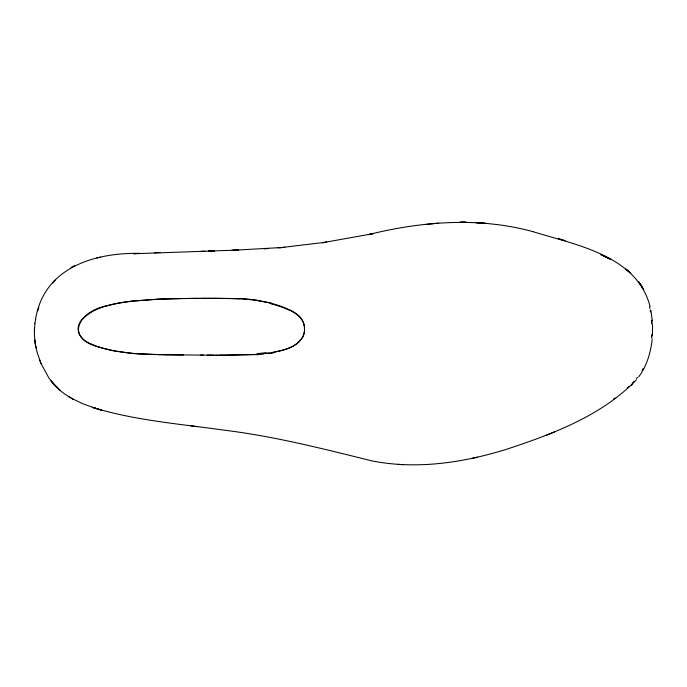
<?xml version="1.0" encoding="UTF-8"?>
<svg xmlns="http://www.w3.org/2000/svg" width="687" height="687" viewBox="0 0 687 687"><rect width="100%" height="100%" fill="white"/><g stroke="black" fill="none" stroke-linecap="round" stroke-linejoin="round"><path stroke-width="1.03" d="M34.359 331.52L34.943 323.259M34.522 327.416L34.419 335.608L35.269 343.783L34.736 339.636M652.47 335.222L652.547 324.376M651.877 334.852L651.808 335.737M651.594 337.515L651.826 334.732M651.783 336.029L651.611 337.781M652.186 338.863C650.872 352.362 646.819 365.879 638.687 376.888M35.587 319.232C43.822 267.672 94.497 252.49 139.779 253.374L133.81 253.743L214.55 250.901L208.333 251.09L211.914 250.961M34.943 323.311L35.595 319.163M37.545 311.211L38.833 307.295M636.463 378.623L637.493 377.283M636.394 379.842C601.743 415.661 553.215 433.849 506.791 449.204C463.382 462.729 416.597 469.814 371.547 460.814C322.589 448.611 273.555 436.151 223.369 430.071C179.513 423.845 134.807 420.521 92.316 407.297L101.796 410.225L95.33 408.301M55.286 279.944L52.659 282.941M632.212 383.346L634.144 381.311M631.422 385.313L632.555 384.136M627.231 388.241L628.785 386.815M613.457 399.087L615.045 398.005M74.591 265.603L70.967 267.544M554.735 431.814L545.624 435.567M106.03 306.041C79.838 310.936 63.685 337.592 98.181 346.841M105.978 306.05L117.417 303.371A190.256 190.101 9 0 1 134.274 301L161.479 298.974L195.743 298.338M477.645 457.147L471.574 458.495M273.855 352.225C284.332 349.872 296.732 347.382 302.563 337.283A16.497 16.016 -89.3 0 0 304.539 330.859L304.461 326.823M96.781 257.934L100.345 257.204M117.486 303.216C104.536 305.741 91.156 309.94 81.787 319.721A10.245 10.236 0 0 0 80.233 322.066C73.998 331.134 82.457 341.345 91.337 343.998A89.104 89.078 -30.5 0 0 96.463 346.154A73.011 72.968 -17.8 0 0 101.599 347.905L111.354 350.258A210.608 210.394 -7.7 0 0 135.992 353.599L161.282 354.69M272.438 352.431C281.052 350.817 290.206 349.039 297.127 343.268A31.825 31.052 83.8 0 0 300.185 340.305C303.482 337.042 304.882 332.276 304.461 327.725A12.615 12.229 -89.5 0 0 304.341 326.668C303.663 319.223 297.557 314.191 291.357 310.962A64.243 62.903 -72.7 0 0 287.14 308.738C260.064 296.921 229.69 298.519 200.802 298.321M269.347 353.075L266.35 353.556M267.861 353.17L263.267 353.788M533.026 231.682C479.097 216.843 422.127 221.3 368.352 234.628L373.058 233.674L322.521 242.734L326.626 242.142L280.485 247.655M438.495 223.146L425.725 224.46M130.624 301.207L158.096 299.137M277.986 247.87L284.813 247.277M282.305 247.492L231.983 250.326L238.707 250.077L234.722 250.214M257.032 354.415L224.022 355.213M264.28 248.849L268.6 248.548M257.161 354.578L222.339 355.213M158.225 299.214L182.107 298.544M210.952 250.995L235.976 250.162M155.219 252.653L154.438 252.67L160.38 252.541M201.274 251.287L204.838 251.21M183.807 298.519L210.986 298.304M195.701 298.364L199.101 298.338M212.438 298.304L239.849 298.742M220.656 355.205L224.194 355.231M218.973 355.205L222.485 355.222M215.598 355.188L220.776 355.222M217.341 355.213L207.139 355.145M210.523 355.17L213.897 355.196M200.364 355.102L210.445 355.17M203.567 355.127L162.836 354.758M183.386 354.964L157.812 354.647M156.147 354.604L139.341 353.96M403.449 464.687L397.782 464.395M482.257 223.077L476.074 222.614L478.899 222.828M197.04 426.653L190.977 425.88M257.642 300.537L271.408 303.19M113.115 350.756L131.028 353.29A205.782 205.756 -32.8 0 0 139.332 353.977M532.889 231.648C576.101 245.001 636.995 255.478 650.074 306.522M95.879 408.482L82.904 403.767L72.453 398.761M289.613 309.871L295.084 312.963L299.764 316.81A18.034 17.544 -88.6 0 1 304.487 326.823M69.104 396.82L72.942 399.044C64.518 394.587 56.866 388.559 51.087 380.942L60.07 390.388L54.015 384.505L48.768 377.824L40.851 363.148M628.923 271.614L625.943 269.124L630.718 273.151M642.886 288.291L640.885 285.019L643.667 289.631M39.391 359.378L40.919 363.32L36.969 351.83L35.26 343.732L36.033 347.854M650.847 310.026L652.324 320.812M650.203 310.198L650.486 311.941M651.628 320.219L651.731 321.464M651.611 320.494L651.843 323.354M651.757 321.782L651.911 323.998M263.319 354.08A148.237 141.144 26 0 1 257.067 354.715M272.473 352.568A199.282 183.91 17.6 0 1 267.887 353.307M643.015 368.696A56.033 55.776 86.2 0 1 642.027 370.533M117.511 303.345A151.295 151.071 2.2 0 1 130.642 301.353M239.875 298.493A196.473 184.563 -17.8 0 1 257.685 300.305M271.21 303.929A94.239 91.148 -31 0 1 289.39 310.309M273.976 352.697A149.405 139.744 19.9 0 1 269.459 353.556M266.178 352.611A122.02 116.369 26.3 0 1 257.05 353.582M113.132 350.671A123.617 123.411 -4 0 1 98.207 346.755M649.55 306.857A38.06 37.819 -70.9 0 1 649.911 308.523M463.055 222.176L460.247 222.159L466.258 222.21L463.055 222.176M482.626 223.12L479.406 222.846L485.494 223.361L482.626 223.12M564.92 240.708L558.677 238.715L564.92 240.708M606.973 257.505L600.79 254.533L606.973 257.505M607.591 257.831L604.234 256.157L610.262 259.188L607.591 257.831M639.726 283.405L638.67 281.868L641.795 286.462L639.726 283.405"/></g></svg>
